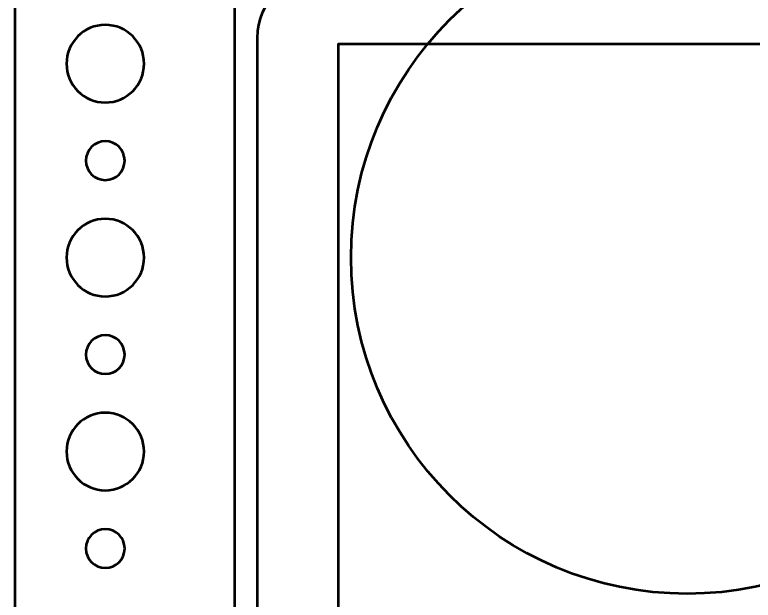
# Model space of a CAD drawing. Header units: centimetres. Extents: x -5.2 to 5.2, y -7.5 to 7.5.
# Drawn here: x -5.2 to 0.51, y -0.4 to 4.13 of the extents above; entities that cross this region are included whole.
import ezdxf

# ---------------------------------------------------------------- set-up
doc = ezdxf.new("R2010")
doc.units = ezdxf.units.CM
doc.header["$MEASUREMENT"] = 0
doc.layers.add('Layer 1', color=7, linetype='Continuous')

msp = doc.modelspace()

# ---------------------------------------------------------------- linework, layer by layer
at = {"layer": 'Layer 1', "color": 5, "lineweight": 53}
msp.add_lwpolyline([(-3.5, -5.95), (3.5, -5.95), (3.5, 6.05), (-3.5, 6.05), (-3.5, -5.95)], close=True, dxfattribs=at)
at = {"layer": 'Layer 1', "color": 4, "lineweight": 53}
msp.add_lwpolyline([(-2.69999, -2.5), (2.70001, -2.5), (2.70001, 3.9), (-2.69999, 3.9), (-2.69999, -2.5)], close=True, dxfattribs=at)
msp.add_ellipse((0.00005, 2.25001), major_axis=(0, 2.6), ratio=1, dxfattribs=at)
at = {"layer": 'Layer 1', "lineweight": 53}
for points, knots in [([(-5.2, -6.95), (-5.2, -6.95), (-5.2, 6.95), (-5.2, 6.95), (-5.2, 6.95), (-5.2, 7.22614), (-4.97614, 7.45), (-4.7, 7.45), (-4.7, 7.45), (-4.7, 7.45), (4.7, 7.45), (4.7, 7.45), (4.7, 7.45), (4.97614, 7.45), (5.2, 7.22614), (5.2, 6.95), (5.2, 6.95), (5.2, 6.95), (5.2, -6.95), (5.2, -6.95), (5.2, -6.95), (5.2, -7.22614), (4.97614, -7.45), (4.7, -7.45), (4.7, -7.45), (4.7, -7.45), (-4.7, -7.45), (-4.7, -7.45), (-4.7, -7.45), (-4.97614, -7.45), (-5.2, -7.22614), (-5.2, -6.95)], [0, 0, 0, 0, 0.1111111, 0.1111111, 0.1111111, 0.1111111, 0.2222222, 0.2222222, 0.2222222, 0.2222222, 0.3333333, 0.3333333, 0.3333333, 0.3333333, 0.4444444, 0.4444444, 0.4444444, 0.4444444, 0.5555556, 0.5555556, 0.5555556, 0.5555556, 0.6666667, 0.6666667, 0.6666667, 0.6666667, 0.7777778, 0.7777778, 0.7777778, 0.7777778, 1, 1, 1, 1]), ([(-3.325, -2.45), (-3.325, -2.45), (-3.325, 3.95), (-3.325, 3.95), (-3.325, 3.95), (-3.325, 4.22614), (-3.10114, 4.45), (-2.825, 4.45), (-2.825, 4.45), (-2.825, 4.45), (2.825, 4.45), (2.825, 4.45), (2.825, 4.45), (3.10114, 4.45), (3.325, 4.22614), (3.325, 3.95), (3.325, 3.95), (3.325, 3.95), (3.325, -2.45), (3.325, -2.45), (3.325, -2.45), (3.325, -2.72614), (3.10114, -2.95), (2.825, -2.95), (2.825, -2.95), (2.825, -2.95), (-2.825, -2.95), (-2.825, -2.95), (-2.825, -2.95), (-3.10114, -2.95), (-3.325, -2.72614), (-3.325, -2.45)], [0, 0, 0, 0, 0.1111111, 0.1111111, 0.1111111, 0.1111111, 0.2222222, 0.2222222, 0.2222222, 0.2222222, 0.3333333, 0.3333333, 0.3333333, 0.3333333, 0.4444444, 0.4444444, 0.4444444, 0.4444444, 0.5555556, 0.5555556, 0.5555556, 0.5555556, 0.6666667, 0.6666667, 0.6666667, 0.6666667, 0.7777778, 0.7777778, 0.7777778, 0.7777778, 1, 1, 1, 1]), ([(-4.8, 3.75), (-4.8, 3.91569), (-4.66569, 4.05), (-4.5, 4.05), (-4.5, 4.05), (-4.33431, 4.05), (-4.2, 3.91569), (-4.2, 3.75), (-4.2, 3.75), (-4.2, 3.58431), (-4.33431, 3.45), (-4.5, 3.45), (-4.5, 3.45), (-4.66569, 3.45), (-4.8, 3.58431), (-4.8, 3.75)], [0, 0, 0, 0, 0.2, 0.2, 0.2, 0.2, 0.4, 0.4, 0.4, 0.4, 0.6, 0.6, 0.6, 0.6, 1, 1, 1, 1]), ([(-4.65, 3), (-4.65, 3.08284), (-4.58284, 3.15), (-4.5, 3.15), (-4.5, 3.15), (-4.41716, 3.15), (-4.35, 3.08284), (-4.35, 3), (-4.35, 3), (-4.35, 2.91716), (-4.41716, 2.85), (-4.5, 2.85), (-4.5, 2.85), (-4.58284, 2.85), (-4.65, 2.91716), (-4.65, 3)], [0, 0, 0, 0, 0.2, 0.2, 0.2, 0.2, 0.4, 0.4, 0.4, 0.4, 0.6, 0.6, 0.6, 0.6, 1, 1, 1, 1]), ([(-4.8, 2.25), (-4.8, 2.41569), (-4.66569, 2.55), (-4.5, 2.55), (-4.5, 2.55), (-4.33431, 2.55), (-4.2, 2.41569), (-4.2, 2.25), (-4.2, 2.25), (-4.2, 2.08431), (-4.33431, 1.95), (-4.5, 1.95), (-4.5, 1.95), (-4.66569, 1.95), (-4.8, 2.08431), (-4.8, 2.25)], [0, 0, 0, 0, 0.2, 0.2, 0.2, 0.2, 0.4, 0.4, 0.4, 0.4, 0.6, 0.6, 0.6, 0.6, 1, 1, 1, 1]), ([(-4.65, 1.5), (-4.65, 1.58284), (-4.58284, 1.65), (-4.5, 1.65), (-4.5, 1.65), (-4.41716, 1.65), (-4.35, 1.58284), (-4.35, 1.5), (-4.35, 1.5), (-4.35, 1.41716), (-4.41716, 1.35), (-4.5, 1.35), (-4.5, 1.35), (-4.58284, 1.35), (-4.65, 1.41716), (-4.65, 1.5)], [0, 0, 0, 0, 0.2, 0.2, 0.2, 0.2, 0.4, 0.4, 0.4, 0.4, 0.6, 0.6, 0.6, 0.6, 1, 1, 1, 1]), ([(-4.8, 0.75), (-4.8, 0.91569), (-4.66569, 1.05), (-4.5, 1.05), (-4.5, 1.05), (-4.33431, 1.05), (-4.2, 0.91569), (-4.2, 0.75), (-4.2, 0.75), (-4.2, 0.58431), (-4.33431, 0.45), (-4.5, 0.45), (-4.5, 0.45), (-4.66569, 0.45), (-4.8, 0.58431), (-4.8, 0.75)], [0, 0, 0, 0, 0.2, 0.2, 0.2, 0.2, 0.4, 0.4, 0.4, 0.4, 0.6, 0.6, 0.6, 0.6, 1, 1, 1, 1]), ([(-4.65, 0), (-4.65, 0.08284), (-4.58284, 0.15), (-4.5, 0.15), (-4.5, 0.15), (-4.41716, 0.15), (-4.35, 0.08284), (-4.35, 0), (-4.35, 0), (-4.35, -0.08284), (-4.41716, -0.15), (-4.5, -0.15), (-4.5, -0.15), (-4.58284, -0.15), (-4.65, -0.08284), (-4.65, 0)], [0, 0, 0, 0, 0.2, 0.2, 0.2, 0.2, 0.4, 0.4, 0.4, 0.4, 0.6, 0.6, 0.6, 0.6, 1, 1, 1, 1])]:
    msp.add_open_spline(points, degree=3, knots=knots, dxfattribs=at)

doc.saveas('drawing.dxf')
